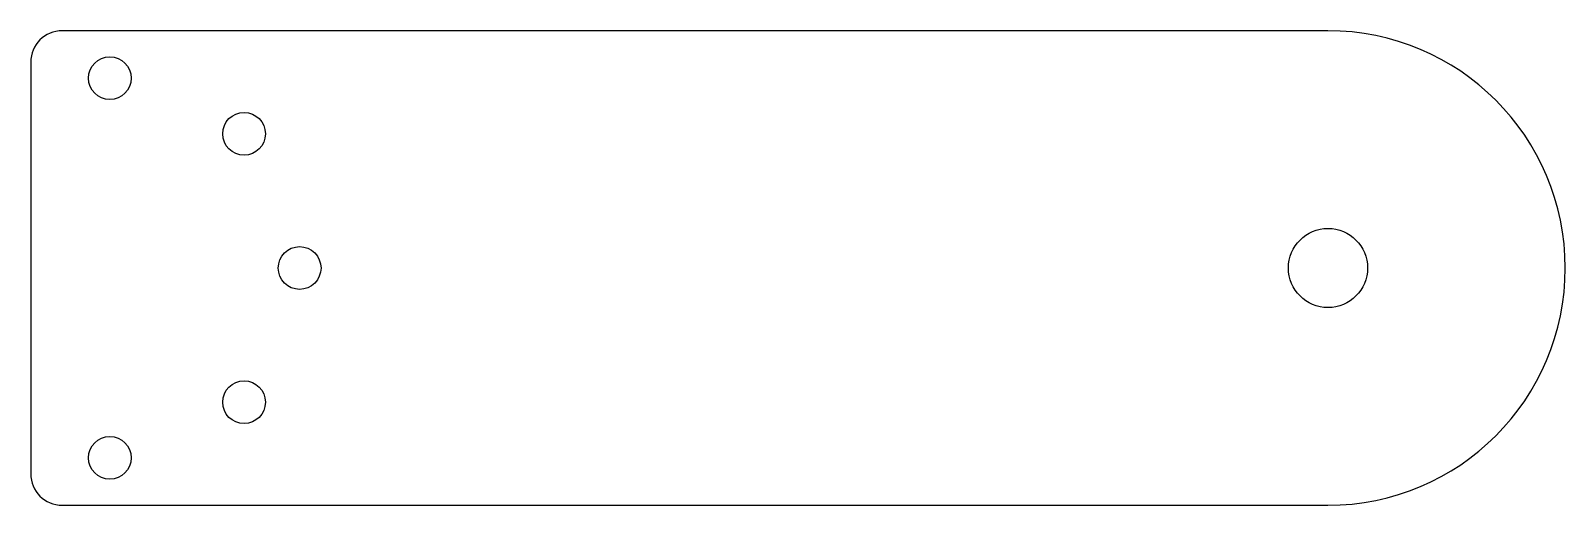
# Model space of a CAD drawing. Header units: millimetres. Extents: x -40 to 57, y -15 to 15.
import ezdxf

# ---------------------------------------------------------------- set-up
doc = ezdxf.new("R2010")
doc.units = ezdxf.units.MM

msp = doc.modelspace()

# ---------------------------------------------------------------- linework, layer by layer
at = {"color": 7, "linetype": 'Continuous', "lineweight": 25}
for p, q in [((42, 15), (-38, 15)), ((-40, 13), (-40, -13)), ((-38, -15), (42, -15))]:
    msp.add_line(p, q, dxfattribs=at)
for centre, radius in [((-35, 12), 1.35), ((-26.515, 8.485), 1.35), ((42, 0), 2.5), ((-23, 0), 1.35), ((-26.515, -8.485), 1.35), ((-35, -12), 1.35)]:
    msp.add_circle(centre, radius, dxfattribs=at)
for centre, radius, start, end in [((-38, 13), 2, 90, 180), ((42, 0), 15, 270, 90), ((-38, -13), 2, 180, 270)]:
    msp.add_arc(centre, radius, start, end, dxfattribs=at)

doc.saveas('drawing.dxf')
